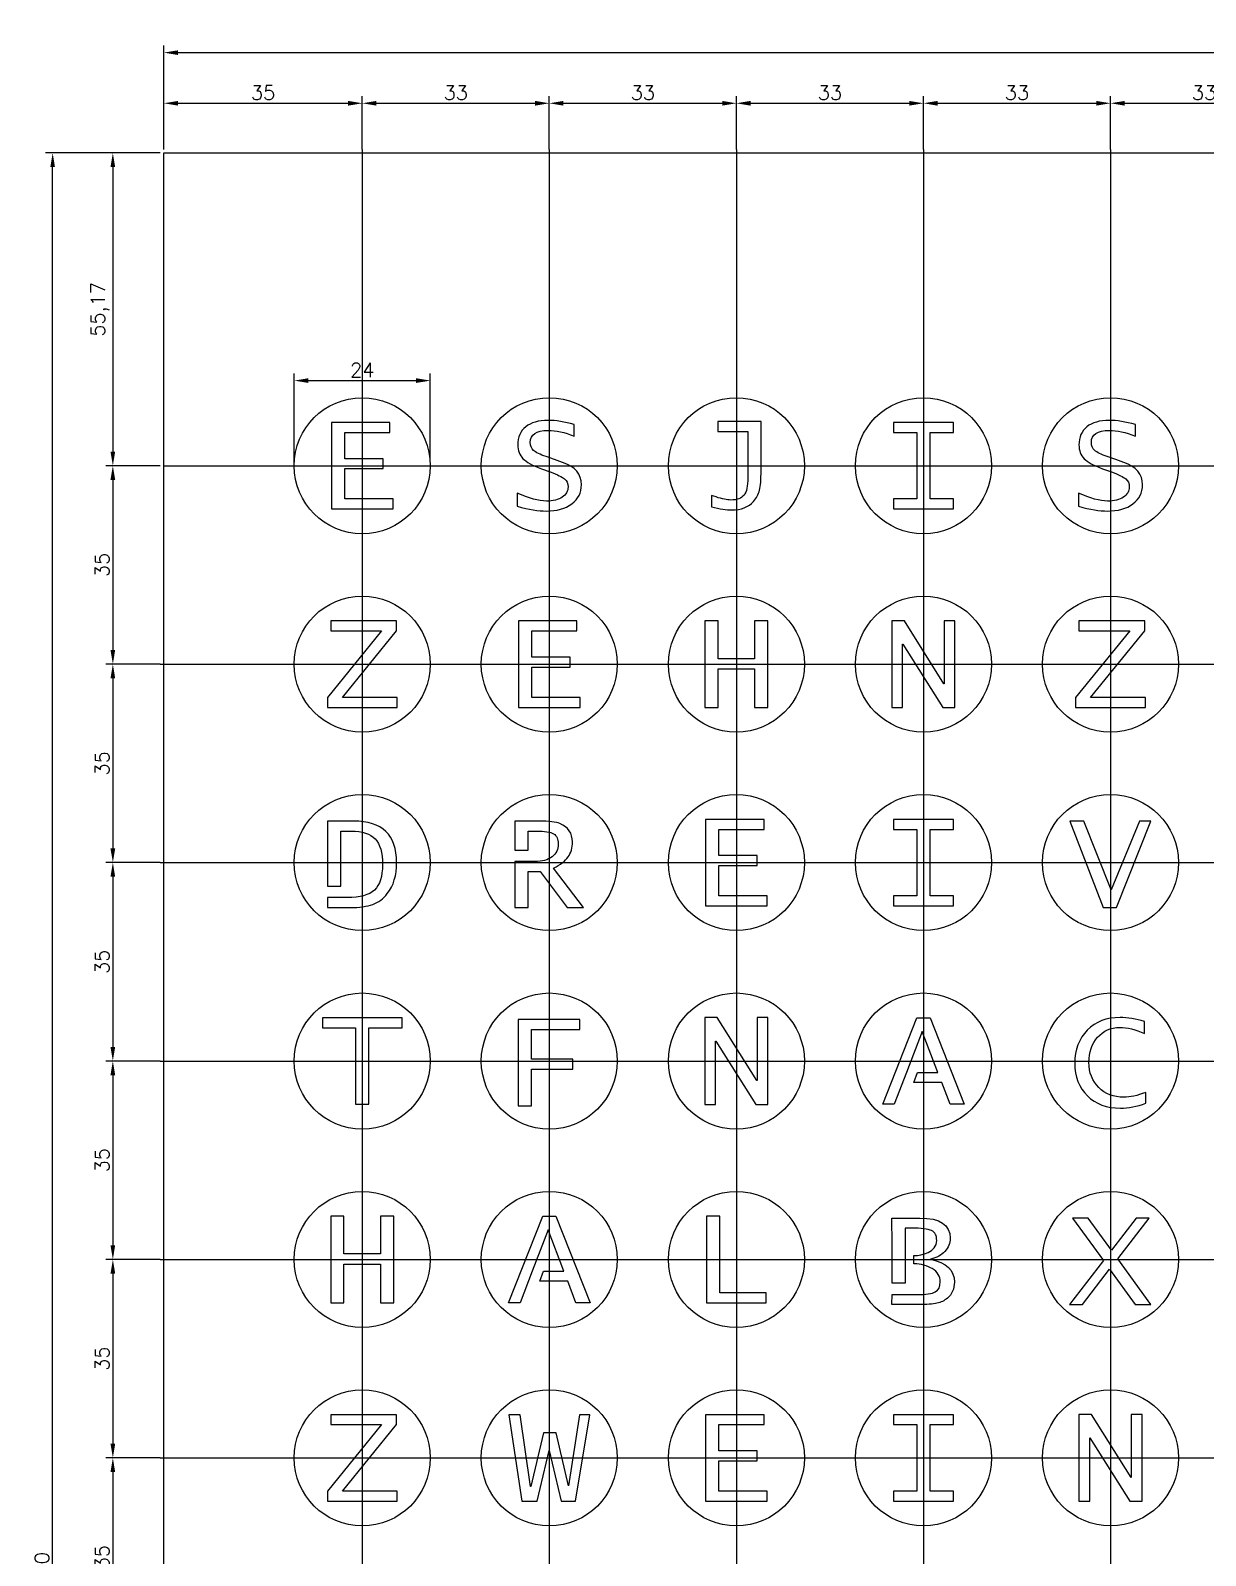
# Model space of a CAD drawing. Header units: millimetres. Extents: x 34 to 4705, y 266 to 817.
# Drawn here: x 706.8 to 914.1, y 518.7 to 787.7 of the extents above; entities that cross this region are included whole.
import ezdxf

# ---------------------------------------------------------------- set-up
doc = ezdxf.new("R2010")
doc.units = ezdxf.units.MM
doc.layers.get('0').update_dxf_attribs({"lineweight": 25, "true_color": 0xffffff})
doc.layers.get('Defpoints').update_dxf_attribs({"true_color": 0xffffff})
doc.layers.add('Ebene 1', color=7, linetype='Continuous', true_color=0xffffff)
doc.styles.get("Standard").update_dxf_attribs({"font": 'txt_____.ttf'})
doc.dimstyles.get("Standard").update_dxf_attribs({"dimtxt": 2.5, "dimasz": 2.5, "dimexe": 1.25, "dimexo": 0.625, "dimtad": 1, "dimtxsty": 'Standard', "dimcen": 2.5, "dimadec": 0, "dimazin": 0, "dimtfac": 1, "dimtmove": 0, "dimatfit": 3, "dimfxl": 1, "dimarcsym": 0})

# ---------------------------------------------------------------- blocks, each defined once
blk = doc.blocks.new('E')
at = {"layer": 'Ebene 1'}
blk.add_open_spline([(-5.47, -7.91), (-5.47, -7.91), (-5.47, 7.34), (-5.47, 7.34), (-5.47, 7.34), (-5.47, 7.34), (4.84, 7.34), (4.84, 7.34), (4.84, 7.34), (4.84, 7.34), (4.84, 5.58), (4.84, 5.58), (4.84, 5.58), (4.84, 5.58), (-3.13, 5.58), (-3.13, 5.58), (-3.13, 5.58), (-3.13, 5.58), (-3.13, 0.96), (-3.13, 0.96), (-3.13, 0.96), (-3.13, 0.96), (3.63, 0.96), (3.63, 0.96), (3.63, 0.96), (3.63, 0.96), (3.63, -0.8), (3.63, -0.8), (3.63, -0.8), (3.63, -0.8), (-3.13, -0.8), (-3.13, -0.8), (-3.13, -0.8), (-3.13, -0.8), (-3.13, -6.15), (-3.13, -6.15), (-3.13, -6.15), (-3.13, -6.15), (5.39, -6.15), (5.39, -6.15), (5.39, -6.15), (5.39, -6.15), (5.39, -7.91), (5.39, -7.91), (5.39, -7.91), (5.39, -7.91), (-5.47, -7.91), (-5.47, -7.91)], degree=3, knots=[0, 0, 0, 0, 0.083333, 0.083333, 0.083333, 0.083333, 0.166667, 0.166667, 0.166667, 0.166667, 0.25, 0.25, 0.25, 0.25, 0.333333, 0.333333, 0.333333, 0.333333, 0.416667, 0.416667, 0.416667, 0.416667, 0.5, 0.5, 0.5, 0.5, 0.583333, 0.583333, 0.583333, 0.583333, 0.666667, 0.666667, 0.666667, 0.666667, 0.75, 0.75, 0.75, 0.75, 0.833333, 0.833333, 0.833333, 0.833333, 0.916667, 0.916667, 0.916667, 0.916667, 1, 1, 1, 1], dxfattribs=at)
blk = doc.blocks.new('I')
at = {"layer": 'Ebene 1'}
blk.add_open_spline([(-5.32, -7.91), (-5.32, -7.91), (-5.32, -6.15), (-5.32, -6.15), (-5.32, -6.15), (-5.32, -6.15), (-1.22, -6.15), (-1.22, -6.15), (-1.22, -6.15), (-1.22, -6.15), (-1.22, 5.58), (-1.22, 5.58), (-1.22, 5.58), (-1.22, 5.58), (-5.32, 5.58), (-5.32, 5.58), (-5.32, 5.58), (-5.32, 5.58), (-5.32, 7.34), (-5.32, 7.34), (-5.32, 7.34), (-5.32, 7.34), (5.24, 7.34), (5.24, 7.34), (5.24, 7.34), (5.24, 7.34), (5.24, 5.58), (5.24, 5.58), (5.24, 5.58), (5.24, 5.58), (1.14, 5.58), (1.14, 5.58), (1.14, 5.58), (1.14, 5.58), (1.14, -6.15), (1.14, -6.15), (1.14, -6.15), (1.14, -6.15), (5.24, -6.15), (5.24, -6.15), (5.24, -6.15), (5.24, -6.15), (5.24, -7.91), (5.24, -7.91), (5.24, -7.91), (5.24, -7.91), (-5.32, -7.91), (-5.32, -7.91)], degree=3, knots=[0, 0, 0, 0, 0.083333, 0.083333, 0.083333, 0.083333, 0.166667, 0.166667, 0.166667, 0.166667, 0.25, 0.25, 0.25, 0.25, 0.333333, 0.333333, 0.333333, 0.333333, 0.416667, 0.416667, 0.416667, 0.416667, 0.5, 0.5, 0.5, 0.5, 0.583333, 0.583333, 0.583333, 0.583333, 0.666667, 0.666667, 0.666667, 0.666667, 0.75, 0.75, 0.75, 0.75, 0.833333, 0.833333, 0.833333, 0.833333, 0.916667, 0.916667, 0.916667, 0.916667, 1, 1, 1, 1], dxfattribs=at)
blk = doc.blocks.new('S')
at = {"layer": 'Ebene 1'}
blk.add_open_spline([(4.35, 6.98), (4.35, 6.98), (4.35, 4.95), (4.35, 4.95), (4.35, 4.95), (2.63, 5.62), (1.1, 5.95), (-0.24, 5.95), (-0.24, 5.95), (-2.35, 5.95), (-3.41, 5.24), (-3.41, 3.81), (-3.41, 3.81), (-3.41, 3.23), (-3.21, 2.77), (-2.82, 2.42), (-2.82, 2.42), (-2.42, 2.06), (-1.69, 1.7), (-0.62, 1.33), (-0.62, 1.33), (-0.62, 1.33), (0.88, 0.81), (0.88, 0.81), (0.88, 0.81), (0.88, 0.81), (2.3, 0.31), (2.3, 0.31), (2.3, 0.31), (4.52, -0.46), (5.62, -1.77), (5.62, -3.63), (5.62, -3.63), (5.62, -5.04), (5.06, -6.17), (3.93, -7.01), (3.93, -7.01), (2.8, -7.86), (1.29, -8.28), (-0.6, -8.28), (-0.6, -8.28), (-1.92, -8.28), (-3.62, -8), (-5.7, -7.43), (-5.7, -7.43), (-5.7, -7.43), (-5.7, -5.11), (-5.7, -5.11), (-5.7, -5.11), (-3.63, -6.05), (-1.9, -6.52), (-0.54, -6.52), (-0.54, -6.52), (0.62, -6.52), (1.55, -6.29), (2.24, -5.84), (2.24, -5.84), (2.93, -5.38), (3.27, -4.77), (3.27, -4), (3.27, -4), (3.27, -3.41), (3.07, -2.95), (2.66, -2.61), (2.66, -2.61), (2.25, -2.27), (1.41, -1.86), (0.13, -1.39), (0.13, -1.39), (0.13, -1.39), (-1.44, -0.83), (-1.44, -0.83), (-1.44, -0.83), (-3, -0.25), (-4.08, 0.35), (-4.69, 0.96), (-4.69, 0.96), (-5.29, 1.57), (-5.6, 2.38), (-5.6, 3.39), (-5.6, 3.39), (-5.6, 4.77), (-5.13, 5.83), (-4.2, 6.58), (-4.2, 6.58), (-3.27, 7.33), (-1.96, 7.71), (-0.27, 7.71), (-0.27, 7.71), (1.1, 7.71), (2.64, 7.47), (4.35, 6.98)], degree=3, knots=[0, 0, 0, 0, 0.043478, 0.043478, 0.043478, 0.043478, 0.086957, 0.086957, 0.086957, 0.086957, 0.130435, 0.130435, 0.130435, 0.130435, 0.173913, 0.173913, 0.173913, 0.173913, 0.217391, 0.217391, 0.217391, 0.217391, 0.26087, 0.26087, 0.26087, 0.26087, 0.304348, 0.304348, 0.304348, 0.304348, 0.347826, 0.347826, 0.347826, 0.347826, 0.391304, 0.391304, 0.391304, 0.391304, 0.434783, 0.434783, 0.434783, 0.434783, 0.478261, 0.478261, 0.478261, 0.478261, 0.521739, 0.521739, 0.521739, 0.521739, 0.565217, 0.565217, 0.565217, 0.565217, 0.608696, 0.608696, 0.608696, 0.608696, 0.652174, 0.652174, 0.652174, 0.652174, 0.695652, 0.695652, 0.695652, 0.695652, 0.73913, 0.73913, 0.73913, 0.73913, 0.782609, 0.782609, 0.782609, 0.782609, 0.826087, 0.826087, 0.826087, 0.826087, 0.869565, 0.869565, 0.869565, 0.869565, 0.913043, 0.913043, 0.913043, 0.913043, 0.956522, 0.956522, 0.956522, 0.956522, 1, 1, 1, 1], dxfattribs=at)
blk = doc.blocks.new('H')
at = {"layer": 'Ebene 1'}
blk.add_open_spline([(-5.61, -7.92), (-5.61, -7.92), (-5.61, 7.33), (-5.61, 7.33), (-5.61, 7.33), (-5.61, 7.33), (-3.27, 7.33), (-3.27, 7.33), (-3.27, 7.33), (-3.27, 7.33), (-3.27, 0.67), (-3.27, 0.67), (-3.27, 0.67), (-3.27, 0.67), (3.18, 0.67), (3.18, 0.67), (3.18, 0.67), (3.18, 0.67), (3.18, 7.33), (3.18, 7.33), (3.18, 7.33), (3.18, 7.33), (5.53, 7.33), (5.53, 7.33), (5.53, 7.33), (5.53, 7.33), (5.53, -7.92), (5.53, -7.92), (5.53, -7.92), (5.53, -7.92), (3.18, -7.92), (3.18, -7.92), (3.18, -7.92), (3.18, -7.92), (3.18, -1.1), (3.18, -1.1), (3.18, -1.1), (3.18, -1.1), (-3.27, -1.1), (-3.27, -1.1), (-3.27, -1.1), (-3.27, -1.1), (-3.27, -7.92), (-3.27, -7.92), (-3.27, -7.92), (-3.27, -7.92), (-5.61, -7.92), (-5.61, -7.92)], degree=3, knots=[0, 0, 0, 0, 0.083333, 0.083333, 0.083333, 0.083333, 0.166667, 0.166667, 0.166667, 0.166667, 0.25, 0.25, 0.25, 0.25, 0.333333, 0.333333, 0.333333, 0.333333, 0.416667, 0.416667, 0.416667, 0.416667, 0.5, 0.5, 0.5, 0.5, 0.583333, 0.583333, 0.583333, 0.583333, 0.666667, 0.666667, 0.666667, 0.666667, 0.75, 0.75, 0.75, 0.75, 0.833333, 0.833333, 0.833333, 0.833333, 0.916667, 0.916667, 0.916667, 0.916667, 1, 1, 1, 1], dxfattribs=at)
blk = doc.blocks.new('Z')
at = {"layer": 'Ebene 1'}
blk.add_open_spline([(-6.2, -7.92), (-6.2, -7.92), (-6.2, -6.16), (-6.2, -6.16), (-6.2, -6.16), (-6.2, -6.16), (3.37, 5.57), (3.37, 5.57), (3.37, 5.57), (3.37, 5.57), (-5.61, 5.57), (-5.61, 5.57), (-5.61, 5.57), (-5.61, 5.57), (-5.61, 7.33), (-5.61, 7.33), (-5.61, 7.33), (-5.61, 7.33), (6.02, 7.33), (6.02, 7.33), (6.02, 7.33), (6.02, 7.33), (6.02, 5.57), (6.02, 5.57), (6.02, 5.57), (6.02, 5.57), (-3.54, -6.16), (-3.54, -6.16), (-3.54, -6.16), (-3.54, -6.16), (6.12, -6.16), (6.12, -6.16), (6.12, -6.16), (6.12, -6.16), (6.12, -7.92), (6.12, -7.92), (6.12, -7.92), (6.12, -7.92), (-6.2, -7.92), (-6.2, -7.92)], degree=3, knots=[0, 0, 0, 0, 0.1, 0.1, 0.1, 0.1, 0.2, 0.2, 0.2, 0.2, 0.3, 0.3, 0.3, 0.3, 0.4, 0.4, 0.4, 0.4, 0.5, 0.5, 0.5, 0.5, 0.6, 0.6, 0.6, 0.6, 0.7, 0.7, 0.7, 0.7, 0.8, 0.8, 0.8, 0.8, 0.9, 0.9, 0.9, 0.9, 1, 1, 1, 1], dxfattribs=at)
blk = doc.blocks.new('R')
at = {"layer": 'Ebene 1'}
blk.add_open_spline([(-3.75, 5.56), (-3.75, 5.56), (-3.75, 2.21), (-3.75, 2.21), (-3.75, 2.21), (-3.75, 2.21), (-6.09, 2.21), (-6.09, 2.21), (-6.09, 2.21), (-6.09, 2.21), (-6.1, 7.32), (-6.1, 7.32), (-6.1, 7.32), (-6.1, 7.32), (-1.83, 7.32), (-1.83, 7.32), (-1.83, 7.32), (-0.05, 7.32), (1.18, 7.18), (1.87, 6.88), (1.87, 6.88), (3.34, 6.27), (4.08, 5.19), (4.08, 3.65), (4.08, 3.65), (4.08, 2.59), (3.82, 1.7), (3.31, 0.99), (3.31, 0.99), (2.8, 0.28), (1.95, -0.38), (0.75, -0.99), (0.75, -0.99), (0.75, -0.99), (6.01, -7.93), (6.01, -7.93), (6.01, -7.93), (6.01, -7.93), (3.17, -7.93), (3.17, -7.93), (3.17, -7.93), (3.17, -7.93), (-1.64, -1.58), (-1.64, -1.58), (-1.64, -1.58), (-1.64, -1.58), (-3.75, -1.58), (-3.75, -1.58), (-3.75, -1.58), (-3.75, -1.58), (-3.75, -7.93), (-3.75, -7.93), (-3.75, -7.93), (-3.75, -7.93), (-6.1, -7.93), (-6.1, -7.93), (-6.1, -7.93), (-6.1, -7.93), (-6.1, 0.21), (-6.1, 0.21), (-6.1, 0.21), (-6.1, 0.21), (-2.52, 0.19), (-2.52, 0.19), (-2.52, 0.19), (-1.26, 0.18), (-0.26, 0.47), (0.48, 1.02), (0.48, 1.02), (1.21, 1.58), (1.58, 2.32), (1.58, 3.27), (1.58, 3.27), (1.58, 4.14), (1.31, 4.75), (0.75, 5.07), (0.75, 5.07), (0.2, 5.4), (-0.83, 5.56), (-2.31, 5.56), (-2.31, 5.56), (-2.31, 5.56), (-3.75, 5.56), (-3.75, 5.56)], degree=3, knots=[0, 0, 0, 0, 0.047619, 0.047619, 0.047619, 0.047619, 0.095238, 0.095238, 0.095238, 0.095238, 0.142857, 0.142857, 0.142857, 0.142857, 0.190476, 0.190476, 0.190476, 0.190476, 0.238095, 0.238095, 0.238095, 0.238095, 0.285714, 0.285714, 0.285714, 0.285714, 0.333333, 0.333333, 0.333333, 0.333333, 0.380952, 0.380952, 0.380952, 0.380952, 0.428571, 0.428571, 0.428571, 0.428571, 0.47619, 0.47619, 0.47619, 0.47619, 0.52381, 0.52381, 0.52381, 0.52381, 0.571429, 0.571429, 0.571429, 0.571429, 0.619048, 0.619048, 0.619048, 0.619048, 0.666667, 0.666667, 0.666667, 0.666667, 0.714286, 0.714286, 0.714286, 0.714286, 0.761905, 0.761905, 0.761905, 0.761905, 0.809524, 0.809524, 0.809524, 0.809524, 0.857143, 0.857143, 0.857143, 0.857143, 0.904762, 0.904762, 0.904762, 0.904762, 0.952381, 0.952381, 0.952381, 0.952381, 1, 1, 1, 1], dxfattribs=at)
blk = doc.blocks.new('D')
at = {"layer": 'Ebene 1'}
blk.add_open_spline([(-3.8, -4.17), (-3.8, -4.17), (-6.15, -4.17), (-6.15, -4.17), (-6.15, -4.17), (-6.15, -4.17), (-6.14, 7.32), (-6.14, 7.32), (-6.14, 7.32), (-6.14, 7.32), (-1.54, 7.32), (-1.54, 7.32), (-1.54, 7.32), (3.53, 7.32), (6.07, 4.88), (6.07, 0), (6.07, 0), (6.07, -2.26), (5.52, -4.09), (4.42, -5.48), (4.42, -5.48), (3.73, -6.36), (2.87, -6.99), (1.86, -7.37), (1.86, -7.37), (0.85, -7.74), (-0.49, -7.93), (-2.17, -7.93), (-2.17, -7.93), (-2.17, -7.93), (-6.14, -7.93), (-6.14, -7.93), (-6.14, -7.93), (-6.14, -7.93), (-6.14, -6.17), (-6.14, -6.17), (-6.14, -6.17), (-6.14, -6.17), (-2.62, -6.17), (-2.62, -6.17), (-2.62, -6.17), (-0.39, -6.17), (1.2, -5.73), (2.15, -4.84), (2.15, -4.84), (3.1, -3.95), (3.57, -2.46), (3.57, -0.37), (3.57, -0.37), (3.57, 1.75), (3.14, 3.27), (2.29, 4.19), (2.29, 4.19), (1.43, 5.1), (0.01, 5.56), (-1.99, 5.56), (-1.99, 5.56), (-1.99, 5.56), (-3.8, 5.56), (-3.8, 5.56), (-3.8, 5.56), (-3.8, 5.56), (-3.8, -4.17), (-3.8, -4.17)], degree=3, knots=[0, 0, 0, 0, 0.0625, 0.0625, 0.0625, 0.0625, 0.125, 0.125, 0.125, 0.125, 0.1875, 0.1875, 0.1875, 0.1875, 0.25, 0.25, 0.25, 0.25, 0.3125, 0.3125, 0.3125, 0.3125, 0.375, 0.375, 0.375, 0.375, 0.4375, 0.4375, 0.4375, 0.4375, 0.5, 0.5, 0.5, 0.5, 0.5625, 0.5625, 0.5625, 0.5625, 0.625, 0.625, 0.625, 0.625, 0.6875, 0.6875, 0.6875, 0.6875, 0.75, 0.75, 0.75, 0.75, 0.8125, 0.8125, 0.8125, 0.8125, 0.875, 0.875, 0.875, 0.875, 0.9375, 0.9375, 0.9375, 0.9375, 1, 1, 1, 1], dxfattribs=at)
blk = doc.blocks.new('N')
at = {"layer": 'Ebene 1'}
blk.add_open_spline([(-5.61, -7.93), (-5.61, -7.93), (-5.61, 7.37), (-5.61, 7.37), (-5.61, 7.37), (-5.61, 7.37), (-3.4, 7.37), (-3.4, 7.37), (-3.4, 7.37), (-3.4, 7.37), (3.59, -3.73), (3.59, -3.73), (3.59, -3.73), (3.59, -3.73), (3.62, -3.73), (3.62, -3.73), (3.62, -3.73), (3.62, -3.73), (3.62, 7.37), (3.62, 7.37), (3.62, 7.37), (3.62, 7.37), (5.53, 7.37), (5.53, 7.37), (5.53, 7.37), (5.53, 7.37), (5.53, -7.93), (5.53, -7.93), (5.53, -7.93), (5.53, -7.93), (3.37, -7.93), (3.37, -7.93), (3.37, -7.93), (3.37, -7.93), (-3.68, 3.24), (-3.68, 3.24), (-3.68, 3.24), (-3.68, 3.24), (-3.71, 3.24), (-3.71, 3.24), (-3.71, 3.24), (-3.71, 3.24), (-3.71, -7.93), (-3.71, -7.93), (-3.71, -7.93), (-3.71, -7.93), (-5.61, -7.93), (-5.61, -7.93)], degree=3, knots=[0, 0, 0, 0, 0.083333, 0.083333, 0.083333, 0.083333, 0.166667, 0.166667, 0.166667, 0.166667, 0.25, 0.25, 0.25, 0.25, 0.333333, 0.333333, 0.333333, 0.333333, 0.416667, 0.416667, 0.416667, 0.416667, 0.5, 0.5, 0.5, 0.5, 0.583333, 0.583333, 0.583333, 0.583333, 0.666667, 0.666667, 0.666667, 0.666667, 0.75, 0.75, 0.75, 0.75, 0.833333, 0.833333, 0.833333, 0.833333, 0.916667, 0.916667, 0.916667, 0.916667, 1, 1, 1, 1], dxfattribs=at)
blk = doc.blocks.new('A')
at = {"layer": 'Ebene 1'}
blk.add_open_spline([(-1.07, -2.34), (-1.07, -2.34), (-1.74, -4.11), (-1.74, -4.11), (-1.74, -4.11), (-1.74, -4.11), (0.4, -4.11), (0.4, -4.11), (0.4, -4.11), (0.4, -4.11), (3.22, -4.11), (3.22, -4.11), (3.22, -4.11), (3.22, -4.11), (4.66, -7.92), (4.66, -7.92), (4.66, -7.92), (4.66, -7.92), (7.14, -7.92), (7.14, -7.92), (7.14, -7.92), (7.14, -7.92), (1.13, 7.33), (1.13, 7.33), (1.13, 7.33), (1.13, 7.33), (-1.21, 7.33), (-1.21, 7.33), (-1.21, 7.33), (-1.21, 7.33), (-7.23, -7.92), (-7.23, -7.92), (-7.23, -7.92), (-7.23, -7.92), (-5.2, -7.92), (-5.2, -7.92), (-5.2, -7.92), (-5.2, -7.92), (-3.04, -2.34), (-3.04, -2.34), (-3.04, -2.34), (-3.04, -2.34), (-0.27, 4.94), (-0.27, 4.94), (-0.27, 4.94), (-0.27, 4.94), (2.52, -2.34), (2.52, -2.34), (2.52, -2.34), (2.52, -2.34), (0.39, -2.34), (0.39, -2.34), (0.39, -2.34), (0.39, -2.34), (-1.07, -2.34), (-1.07, -2.34)], degree=3, knots=[0, 0, 0, 0, 0.071429, 0.071429, 0.071429, 0.071429, 0.142857, 0.142857, 0.142857, 0.142857, 0.214286, 0.214286, 0.214286, 0.214286, 0.285714, 0.285714, 0.285714, 0.285714, 0.357143, 0.357143, 0.357143, 0.357143, 0.428571, 0.428571, 0.428571, 0.428571, 0.5, 0.5, 0.5, 0.5, 0.571429, 0.571429, 0.571429, 0.571429, 0.642857, 0.642857, 0.642857, 0.642857, 0.714286, 0.714286, 0.714286, 0.714286, 0.785714, 0.785714, 0.785714, 0.785714, 0.857143, 0.857143, 0.857143, 0.857143, 0.928571, 0.928571, 0.928571, 0.928571, 1, 1, 1, 1], dxfattribs=at)
blk = doc.blocks.new('T')
at = {"layer": 'Ebene 1'}
blk.add_open_spline([(-1.22, -7.91), (-1.22, -7.91), (-1.22, 5.58), (-1.22, 5.58), (-1.22, 5.58), (-1.22, 5.58), (-7.07, 5.58), (-7.07, 5.58), (-7.07, 5.58), (-7.07, 5.58), (-7.07, 7.34), (-7.07, 7.34), (-7.07, 7.34), (-7.07, 7.34), (7, 7.34), (7, 7.34), (7, 7.34), (7, 7.34), (7, 5.58), (7, 5.58), (7, 5.58), (7, 5.58), (1.14, 5.58), (1.14, 5.58), (1.14, 5.58), (1.14, 5.58), (1.14, -7.91), (1.14, -7.91), (1.14, -7.91), (1.14, -7.91), (-1.22, -7.91), (-1.22, -7.91)], degree=3, knots=[0, 0, 0, 0, 0.125, 0.125, 0.125, 0.125, 0.25, 0.25, 0.25, 0.25, 0.375, 0.375, 0.375, 0.375, 0.5, 0.5, 0.5, 0.5, 0.625, 0.625, 0.625, 0.625, 0.75, 0.75, 0.75, 0.75, 0.875, 0.875, 0.875, 0.875, 1, 1, 1, 1], dxfattribs=at)
blk = doc.blocks.new('F')
at = {"layer": 'Ebene 1'}
blk.add_open_spline([(-5.47, -7.91), (-5.47, -7.91), (-5.47, 7.34), (-5.47, 7.34), (-5.47, 7.34), (-5.47, 7.34), (5.39, 7.34), (5.39, 7.34), (5.39, 7.34), (5.39, 7.34), (5.39, 5.58), (5.39, 5.58), (5.39, 5.58), (5.39, 5.58), (-3.13, 5.58), (-3.13, 5.58), (-3.13, 5.58), (-3.13, 5.58), (-3.13, 0.33), (-3.13, 0.33), (-3.13, 0.33), (-3.13, 0.33), (4.14, 0.33), (4.14, 0.33), (4.14, 0.33), (4.14, 0.33), (4.14, -1.43), (4.14, -1.43), (4.14, -1.43), (4.14, -1.43), (-3.13, -1.43), (-3.13, -1.43), (-3.13, -1.43), (-3.13, -1.43), (-3.13, -7.91), (-3.13, -7.91), (-3.13, -7.91), (-3.13, -7.91), (-5.47, -7.91), (-5.47, -7.91)], degree=3, knots=[0, 0, 0, 0, 0.1, 0.1, 0.1, 0.1, 0.2, 0.2, 0.2, 0.2, 0.3, 0.3, 0.3, 0.3, 0.4, 0.4, 0.4, 0.4, 0.5, 0.5, 0.5, 0.5, 0.6, 0.6, 0.6, 0.6, 0.7, 0.7, 0.7, 0.7, 0.8, 0.8, 0.8, 0.8, 0.9, 0.9, 0.9, 0.9, 1, 1, 1, 1], dxfattribs=at)
blk = doc.blocks.new('*D58')
at = {"color": 0, "lineweight": -2, "transparency": 16777216}
for p, q in [((729.7, 766.08), (709.46, 766.08)), ((710.71, 268.58), (710.71, 763.58)), ((729.7, 266.08), (709.46, 266.08))]:
    blk.add_line(p, q, dxfattribs=at)
at = {"color": 0, "transparency": 16777216}
for points in [[(710.29, 763.58), (711.12, 763.58), (710.71, 766.08)], [(710.29, 268.58), (711.12, 268.58), (710.71, 266.08)]]:
    blk.add_solid(points, dxfattribs=at)
at = {"layer": 'Defpoints', "color": 0, "transparency": 16777216}
for p in [(710.71, 766.08), (730.33, 766.08), (730.33, 266.08)]:
    blk.add_point(p, dxfattribs=at)
at = {"color": 0, "transparency": 16777216, "insert": (710.08, 516.08), "char_height": 2.5, "attachment_point": 8, "rotation": 90}
blk.add_mtext('500', dxfattribs=at)
blk = doc.blocks.new('*D59')
at = {"color": 0, "lineweight": -2, "transparency": 16777216}
for p, q in [((765.33, 766.71), (765.33, 776.1)), ((767.83, 774.85), (795.83, 774.85)), ((798.33, 766.71), (798.33, 776.1))]:
    blk.add_line(p, q, dxfattribs=at)
at = {"color": 0, "transparency": 16777216}
for points in [[(767.83, 775.26), (767.83, 774.43), (765.33, 774.85)], [(795.83, 775.26), (795.83, 774.43), (798.33, 774.85)]]:
    blk.add_solid(points, dxfattribs=at)
at = {"layer": 'Defpoints', "color": 0, "transparency": 16777216}
for p in [(798.33, 774.85), (765.33, 766.08), (798.33, 766.08)]:
    blk.add_point(p, dxfattribs=at)
at = {"color": 0, "transparency": 16777216, "insert": (781.83, 775.47), "char_height": 2.5, "attachment_point": 8}
blk.add_mtext('33', dxfattribs=at)
blk = doc.blocks.new('*D60')
at = {"color": 0, "lineweight": -2, "transparency": 16777216}
for p, q in [((798.33, 766.71), (798.33, 776.1)), ((800.83, 774.85), (828.83, 774.85)), ((831.33, 766.71), (831.33, 776.1))]:
    blk.add_line(p, q, dxfattribs=at)
at = {"color": 0, "transparency": 16777216}
for points in [[(800.83, 775.26), (800.83, 774.43), (798.33, 774.85)], [(828.83, 775.26), (828.83, 774.43), (831.33, 774.85)]]:
    blk.add_solid(points, dxfattribs=at)
at = {"layer": 'Defpoints', "color": 0, "transparency": 16777216}
for p in [(831.33, 774.85), (798.33, 766.08), (831.33, 766.08)]:
    blk.add_point(p, dxfattribs=at)
at = {"color": 0, "transparency": 16777216, "insert": (814.83, 775.47), "char_height": 2.5, "attachment_point": 8}
blk.add_mtext('33', dxfattribs=at)
blk = doc.blocks.new('*D61')
at = {"color": 0, "lineweight": -2, "transparency": 16777216}
for p, q in [((831.33, 766.71), (831.33, 776.1)), ((833.83, 774.85), (861.83, 774.85)), ((864.33, 766.71), (864.33, 776.1))]:
    blk.add_line(p, q, dxfattribs=at)
at = {"color": 0, "transparency": 16777216}
for points in [[(833.83, 775.26), (833.83, 774.43), (831.33, 774.85)], [(861.83, 775.26), (861.83, 774.43), (864.33, 774.85)]]:
    blk.add_solid(points, dxfattribs=at)
at = {"layer": 'Defpoints', "color": 0, "transparency": 16777216}
for p in [(864.33, 774.85), (831.33, 766.08), (864.33, 766.08)]:
    blk.add_point(p, dxfattribs=at)
at = {"color": 0, "transparency": 16777216, "insert": (847.83, 775.47), "char_height": 2.5, "attachment_point": 8}
blk.add_mtext('33', dxfattribs=at)
blk = doc.blocks.new('*D62')
at = {"color": 0, "lineweight": -2, "transparency": 16777216}
for p, q in [((864.33, 766.71), (864.33, 776.1)), ((866.83, 774.85), (894.83, 774.85)), ((897.33, 766.71), (897.33, 776.1))]:
    blk.add_line(p, q, dxfattribs=at)
at = {"color": 0, "transparency": 16777216}
for points in [[(866.83, 775.26), (866.83, 774.43), (864.33, 774.85)], [(894.83, 775.26), (894.83, 774.43), (897.33, 774.85)]]:
    blk.add_solid(points, dxfattribs=at)
at = {"layer": 'Defpoints', "color": 0, "transparency": 16777216}
for p in [(897.33, 774.85), (864.33, 766.08), (897.33, 766.08)]:
    blk.add_point(p, dxfattribs=at)
at = {"color": 0, "transparency": 16777216, "insert": (880.83, 775.47), "char_height": 2.5, "attachment_point": 8}
blk.add_mtext('33', dxfattribs=at)
blk = doc.blocks.new('*D63')
at = {"color": 0, "lineweight": -2, "transparency": 16777216}
for p, q in [((897.33, 766.71), (897.33, 776.1)), ((899.83, 774.85), (927.83, 774.85)), ((930.33, 766.71), (930.33, 776.1))]:
    blk.add_line(p, q, dxfattribs=at)
at = {"color": 0, "transparency": 16777216}
for points in [[(899.83, 775.26), (899.83, 774.43), (897.33, 774.85)], [(927.83, 775.26), (927.83, 774.43), (930.33, 774.85)]]:
    blk.add_solid(points, dxfattribs=at)
at = {"layer": 'Defpoints', "color": 0, "transparency": 16777216}
for p in [(930.33, 774.85), (897.33, 766.08), (930.33, 766.08)]:
    blk.add_point(p, dxfattribs=at)
at = {"color": 0, "transparency": 16777216, "insert": (913.83, 775.47), "char_height": 2.5, "attachment_point": 8}
blk.add_mtext('33', dxfattribs=at)
blk = doc.blocks.new('*D69')
at = {"color": 0, "lineweight": -2, "transparency": 16777216}
for p, q in [((729.7, 710.92), (720.08, 710.92)), ((721.33, 708.42), (721.33, 678.42)), ((729.7, 675.92), (720.08, 675.92))]:
    blk.add_line(p, q, dxfattribs=at)
at = {"color": 0, "transparency": 16777216}
for points in [[(720.91, 708.42), (721.74, 708.42), (721.33, 710.92)], [(720.91, 678.42), (721.74, 678.42), (721.33, 675.92)]]:
    blk.add_solid(points, dxfattribs=at)
at = {"layer": 'Defpoints', "color": 0, "transparency": 16777216}
for p in [(730.33, 710.92), (721.33, 675.92), (730.33, 675.92)]:
    blk.add_point(p, dxfattribs=at)
at = {"color": 0, "transparency": 16777216, "insert": (720.7, 693.42), "char_height": 2.5, "attachment_point": 8, "rotation": 90}
blk.add_mtext('35', dxfattribs=at)
blk = doc.blocks.new('*D70')
at = {"color": 0, "lineweight": -2, "transparency": 16777216}
for p, q in [((729.7, 675.92), (720.08, 675.92)), ((721.33, 673.42), (721.33, 643.42)), ((729.7, 640.92), (720.08, 640.92))]:
    blk.add_line(p, q, dxfattribs=at)
at = {"color": 0, "transparency": 16777216}
for points in [[(720.91, 673.42), (721.74, 673.42), (721.33, 675.92)], [(720.91, 643.42), (721.74, 643.42), (721.33, 640.92)]]:
    blk.add_solid(points, dxfattribs=at)
at = {"layer": 'Defpoints', "color": 0, "transparency": 16777216}
for p in [(730.33, 675.92), (721.33, 640.92), (730.33, 640.92)]:
    blk.add_point(p, dxfattribs=at)
at = {"color": 0, "transparency": 16777216, "insert": (720.7, 658.42), "char_height": 2.5, "attachment_point": 8, "rotation": 90}
blk.add_mtext('35', dxfattribs=at)
blk = doc.blocks.new('*D71')
at = {"color": 0, "lineweight": -2, "transparency": 16777216}
for p, q in [((729.7, 640.92), (720.08, 640.92)), ((721.33, 638.42), (721.33, 608.42)), ((729.7, 605.92), (720.08, 605.92))]:
    blk.add_line(p, q, dxfattribs=at)
at = {"color": 0, "transparency": 16777216}
for points in [[(720.91, 638.42), (721.74, 638.42), (721.33, 640.92)], [(720.91, 608.42), (721.74, 608.42), (721.33, 605.92)]]:
    blk.add_solid(points, dxfattribs=at)
at = {"layer": 'Defpoints', "color": 0, "transparency": 16777216}
for p in [(730.33, 640.92), (721.33, 605.92), (730.33, 605.92)]:
    blk.add_point(p, dxfattribs=at)
at = {"color": 0, "transparency": 16777216, "insert": (720.7, 623.42), "char_height": 2.5, "attachment_point": 8, "rotation": 90}
blk.add_mtext('35', dxfattribs=at)
blk = doc.blocks.new('*D72')
at = {"color": 0, "lineweight": -2, "transparency": 16777216}
for p, q in [((729.7, 605.92), (720.08, 605.92)), ((721.33, 603.42), (721.33, 573.42)), ((729.7, 570.92), (720.08, 570.92))]:
    blk.add_line(p, q, dxfattribs=at)
at = {"color": 0, "transparency": 16777216}
for points in [[(720.91, 603.42), (721.74, 603.42), (721.33, 605.92)], [(720.91, 573.42), (721.74, 573.42), (721.33, 570.92)]]:
    blk.add_solid(points, dxfattribs=at)
at = {"layer": 'Defpoints', "color": 0, "transparency": 16777216}
for p in [(730.33, 605.92), (721.33, 570.92), (730.33, 570.92)]:
    blk.add_point(p, dxfattribs=at)
at = {"color": 0, "transparency": 16777216, "insert": (720.7, 588.42), "char_height": 2.5, "attachment_point": 8, "rotation": 90}
blk.add_mtext('35', dxfattribs=at)
blk = doc.blocks.new('*D73')
at = {"color": 0, "lineweight": -2, "transparency": 16777216}
for p, q in [((729.7, 570.92), (720.08, 570.92)), ((721.33, 568.42), (721.33, 538.42)), ((729.7, 535.92), (720.08, 535.92))]:
    blk.add_line(p, q, dxfattribs=at)
at = {"color": 0, "transparency": 16777216}
for points in [[(720.91, 568.42), (721.74, 568.42), (721.33, 570.92)], [(720.91, 538.42), (721.74, 538.42), (721.33, 535.92)]]:
    blk.add_solid(points, dxfattribs=at)
at = {"layer": 'Defpoints', "color": 0, "transparency": 16777216}
for p in [(730.33, 570.92), (721.33, 535.92), (730.33, 535.92)]:
    blk.add_point(p, dxfattribs=at)
at = {"color": 0, "transparency": 16777216, "insert": (720.7, 553.42), "char_height": 2.5, "attachment_point": 8, "rotation": 90}
blk.add_mtext('35', dxfattribs=at)
blk = doc.blocks.new('*D74')
at = {"color": 0, "lineweight": -2, "transparency": 16777216}
for p, q in [((729.7, 535.92), (720.08, 535.92)), ((721.33, 533.42), (721.33, 503.42)), ((729.7, 500.92), (720.08, 500.92))]:
    blk.add_line(p, q, dxfattribs=at)
at = {"color": 0, "transparency": 16777216}
for points in [[(720.91, 533.42), (721.74, 533.42), (721.33, 535.92)], [(720.91, 503.42), (721.74, 503.42), (721.33, 500.92)]]:
    blk.add_solid(points, dxfattribs=at)
at = {"layer": 'Defpoints', "color": 0, "transparency": 16777216}
for p in [(730.33, 535.92), (721.33, 500.92), (730.33, 500.92)]:
    blk.add_point(p, dxfattribs=at)
at = {"color": 0, "transparency": 16777216, "insert": (720.7, 518.42), "char_height": 2.5, "attachment_point": 8, "rotation": 90}
blk.add_mtext('35', dxfattribs=at)
blk = doc.blocks.new('*D52')
at = {"color": 0, "lineweight": -2, "transparency": 16777216}
for p, q in [((753.33, 711.54), (753.33, 727.18)), ((777.33, 711.54), (777.33, 727.18)), ((755.83, 725.93), (774.83, 725.93))]:
    blk.add_line(p, q, dxfattribs=at)
at = {"color": 0, "transparency": 16777216}
for points in [[(755.83, 726.35), (755.83, 725.52), (753.33, 725.93)], [(774.83, 726.35), (774.83, 725.52), (777.33, 725.93)]]:
    blk.add_solid(points, dxfattribs=at)
at = {"layer": 'Defpoints', "color": 0, "transparency": 16777216}
for p in [(777.33, 725.93), (753.33, 710.92), (777.33, 710.92)]:
    blk.add_point(p, dxfattribs=at)
at = {"color": 0, "transparency": 16777216, "insert": (765.33, 726.56), "char_height": 2.5, "attachment_point": 8}
blk.add_mtext('24', dxfattribs=at)
blk = doc.blocks.new('J')
at = {"layer": 'Ebene 1'}
blk.add_open_spline([(-4.4, -7.52), (-4.4, -7.52), (-4.4, -5.54), (-4.4, -5.54), (-4.4, -5.54), (-4.4, -5.54), (-3.62, -5.8), (-3.62, -5.8), (-3.62, -5.8), (-2.53, -6.15), (-1.67, -6.33), (-1.04, -6.33), (-1.04, -6.33), (0.08, -6.33), (0.86, -6.04), (1.31, -5.46), (1.31, -5.46), (1.76, -4.89), (1.98, -3.87), (1.98, -2.4), (1.98, -2.4), (1.98, -2.4), (1.98, 5.77), (1.98, 5.77), (1.98, 5.77), (1.98, 5.77), (-3.3, 5.77), (-3.3, 5.77), (-3.3, 5.77), (-3.3, 5.77), (-3.3, 7.53), (-3.3, 7.53), (-3.3, 7.53), (-3.3, 7.53), (4.32, 7.53), (4.32, 7.53), (4.32, 7.53), (4.32, 7.53), (4.32, -1.15), (4.32, -1.15), (4.32, -1.15), (4.32, -2.7), (4.23, -3.85), (4.05, -4.6), (4.05, -4.6), (3.87, -5.35), (3.52, -6.01), (3, -6.58), (3, -6.58), (2.1, -7.59), (0.81, -8.09), (-0.87, -8.09), (-0.87, -8.09), (-1.78, -8.09), (-2.96, -7.9), (-4.4, -7.52)], degree=3, knots=[0, 0, 0, 0, 0.071429, 0.071429, 0.071429, 0.071429, 0.142857, 0.142857, 0.142857, 0.142857, 0.214286, 0.214286, 0.214286, 0.214286, 0.285714, 0.285714, 0.285714, 0.285714, 0.357143, 0.357143, 0.357143, 0.357143, 0.428571, 0.428571, 0.428571, 0.428571, 0.5, 0.5, 0.5, 0.5, 0.571429, 0.571429, 0.571429, 0.571429, 0.642857, 0.642857, 0.642857, 0.642857, 0.714286, 0.714286, 0.714286, 0.714286, 0.785714, 0.785714, 0.785714, 0.785714, 0.857143, 0.857143, 0.857143, 0.857143, 0.928571, 0.928571, 0.928571, 0.928571, 1, 1, 1, 1], dxfattribs=at)
blk = doc.blocks.new('V')
at = {"layer": 'Ebene 1'}
blk.add_open_spline([(-1.28, -7.93), (-1.28, -7.93), (-7.2, 7.32), (-7.2, 7.32), (-7.2, 7.32), (-7.2, 7.32), (-4.73, 7.32), (-4.73, 7.32), (-4.73, 7.32), (-4.73, 7.32), (0.15, -4.8), (0.15, -4.8), (0.15, -4.8), (0.15, -4.8), (5.12, 7.32), (5.12, 7.32), (5.12, 7.32), (5.12, 7.32), (7.12, 7.32), (7.12, 7.32), (7.12, 7.32), (7.12, 7.32), (1.07, -7.93), (1.07, -7.93), (1.07, -7.93), (1.07, -7.93), (-1.28, -7.93), (-1.28, -7.93)], degree=3, knots=[0, 0, 0, 0, 0.142857, 0.142857, 0.142857, 0.142857, 0.285714, 0.285714, 0.285714, 0.285714, 0.428571, 0.428571, 0.428571, 0.428571, 0.571429, 0.571429, 0.571429, 0.571429, 0.714286, 0.714286, 0.714286, 0.714286, 0.857143, 0.857143, 0.857143, 0.857143, 1, 1, 1, 1], dxfattribs=at)
blk = doc.blocks.new('C')
at = {"layer": 'Ebene 1'}
blk.add_open_spline([(6.22, -7.46), (4.65, -8.03), (3.17, -8.31), (1.78, -8.31), (1.78, -8.31), (-0.64, -8.31), (-2.59, -7.58), (-4.08, -6.13), (-4.08, -6.13), (-5.56, -4.67), (-6.3, -2.76), (-6.3, -0.39), (-6.3, -0.39), (-6.3, 2.01), (-5.56, 3.96), (-4.09, 5.44), (-4.09, 5.44), (-2.61, 6.93), (-0.69, 7.68), (1.69, 7.68), (1.69, 7.68), (3.04, 7.68), (4.48, 7.45), (6.01, 6.99), (6.01, 6.99), (6.01, 6.99), (6.01, 4.84), (6.01, 4.84), (6.01, 4.84), (4.44, 5.56), (2.98, 5.92), (1.62, 5.92), (1.62, 5.92), (0.04, 5.92), (-1.26, 5.34), (-2.28, 4.18), (-2.28, 4.18), (-3.3, 3.03), (-3.8, 1.55), (-3.8, -0.23), (-3.8, -0.23), (-3.8, -2.04), (-3.23, -3.52), (-2.08, -4.67), (-2.08, -4.67), (-0.93, -5.82), (0.55, -6.39), (2.36, -6.39), (2.36, -6.39), (3.45, -6.39), (4.74, -6.11), (6.22, -5.54), (6.22, -5.54), (6.22, -5.54), (6.22, -7.46), (6.22, -7.46)], degree=3, knots=[0, 0, 0, 0, 0.071429, 0.071429, 0.071429, 0.071429, 0.142857, 0.142857, 0.142857, 0.142857, 0.214286, 0.214286, 0.214286, 0.214286, 0.285714, 0.285714, 0.285714, 0.285714, 0.357143, 0.357143, 0.357143, 0.357143, 0.428571, 0.428571, 0.428571, 0.428571, 0.5, 0.5, 0.5, 0.5, 0.571429, 0.571429, 0.571429, 0.571429, 0.642857, 0.642857, 0.642857, 0.642857, 0.714286, 0.714286, 0.714286, 0.714286, 0.785714, 0.785714, 0.785714, 0.785714, 0.857143, 0.857143, 0.857143, 0.857143, 0.928571, 0.928571, 0.928571, 0.928571, 1, 1, 1, 1], dxfattribs=at)
blk = doc.blocks.new('L')
at = {"layer": 'Ebene 1'}
blk.add_open_spline([(-5.32, -7.91), (-5.32, -7.91), (-5.32, 7.34), (-5.32, 7.34), (-5.32, 7.34), (-5.32, 7.34), (-2.98, 7.34), (-2.98, 7.34), (-2.98, 7.34), (-2.98, 7.34), (-2.98, -6.15), (-2.98, -6.15), (-2.98, -6.15), (-2.98, -6.15), (5.24, -6.15), (5.24, -6.15), (5.24, -6.15), (5.24, -6.15), (5.24, -7.91), (5.24, -7.91), (5.24, -7.91), (5.24, -7.91), (-5.32, -7.91), (-5.32, -7.91)], degree=3, knots=[0, 0, 0, 0, 0.166667, 0.166667, 0.166667, 0.166667, 0.333333, 0.333333, 0.333333, 0.333333, 0.5, 0.5, 0.5, 0.5, 0.666667, 0.666667, 0.666667, 0.666667, 0.833333, 0.833333, 0.833333, 0.833333, 1, 1, 1, 1], dxfattribs=at)
blk = doc.blocks.new('B')
at = {"layer": 'Ebene 1'}
blk.add_open_spline([(-5.54, -4.19), (-5.54, -4.19), (-3.2, -4.19), (-3.2, -4.19), (-3.2, -4.19), (-3.2, -4.19), (-3.2, 5.54), (-3.2, 5.54), (-3.2, 5.54), (-3.2, 5.54), (-2.11, 5.54), (-2.11, 5.54), (-2.11, 5.54), (-0.36, 5.54), (0.82, 5.39), (1.43, 5.09), (1.43, 5.09), (2.04, 4.79), (2.35, 4.21), (2.35, 3.34), (2.35, 3.34), (2.33, 1.23), (-0.32, 0.7), (-1.56, 0.7), (-1.56, 0.7), (-1.56, 0.7), (-1.7, 0.7), (-1.7, 0.7), (-1.7, 0.7), (-1.7, 0.7), (-1.7, -0.76), (-1.7, -0.76), (-1.7, -0.76), (-1.7, -0.76), (-1.52, -0.76), (-1.52, -0.76), (-1.52, -0.76), (-0.6, -0.76), (0.78, -1.16), (1.54, -1.62), (1.54, -1.62), (2.49, -2.2), (2.97, -2.98), (2.97, -3.97), (2.97, -3.97), (2.97, -4.81), (2.68, -5.4), (2.1, -5.71), (2.1, -5.71), (1.52, -6.03), (0.45, -6.19), (-1.09, -6.19), (-1.09, -6.19), (-1.09, -6.19), (-5.54, -6.19), (-5.54, -6.19), (-5.54, -6.19), (-5.54, -6.19), (-5.55, -7.95), (-5.55, -7.95), (-5.55, -7.95), (-5.55, -7.95), (-0.95, -7.95), (-0.95, -7.95), (-0.95, -7.95), (0.58, -7.95), (1.69, -7.88), (2.38, -7.73), (2.38, -7.73), (3.07, -7.58), (3.68, -7.28), (4.22, -6.83), (4.22, -6.83), (5.05, -6.15), (5.47, -5.21), (5.47, -4), (5.47, -4), (5.47, -1.9), (4.06, -0.55), (1.23, 0.03), (1.23, 0.03), (2.33, 0.31), (3.19, 0.77), (3.8, 1.42), (3.8, 1.42), (4.41, 2.08), (4.72, 2.85), (4.72, 3.76), (4.72, 3.76), (4.72, 6.12), (2.94, 7.3), (-0.63, 7.3), (-0.63, 7.3), (-0.63, 7.3), (-5.55, 7.3), (-5.55, 7.3), (-5.55, 7.3), (-5.55, 7.3), (-5.54, 2.7), (-5.54, 2.7), (-5.54, 2.7), (-5.54, 2.7), (-5.54, -4.19), (-5.54, -4.19)], degree=3, knots=[0, 0, 0, 0, 0.038462, 0.038462, 0.038462, 0.038462, 0.076923, 0.076923, 0.076923, 0.076923, 0.115385, 0.115385, 0.115385, 0.115385, 0.153846, 0.153846, 0.153846, 0.153846, 0.192308, 0.192308, 0.192308, 0.192308, 0.230769, 0.230769, 0.230769, 0.230769, 0.269231, 0.269231, 0.269231, 0.269231, 0.307692, 0.307692, 0.307692, 0.307692, 0.346154, 0.346154, 0.346154, 0.346154, 0.384615, 0.384615, 0.384615, 0.384615, 0.423077, 0.423077, 0.423077, 0.423077, 0.461538, 0.461538, 0.461538, 0.461538, 0.5, 0.5, 0.5, 0.5, 0.538462, 0.538462, 0.538462, 0.538462, 0.576923, 0.576923, 0.576923, 0.576923, 0.615385, 0.615385, 0.615385, 0.615385, 0.653846, 0.653846, 0.653846, 0.653846, 0.692308, 0.692308, 0.692308, 0.692308, 0.730769, 0.730769, 0.730769, 0.730769, 0.769231, 0.769231, 0.769231, 0.769231, 0.807692, 0.807692, 0.807692, 0.807692, 0.846154, 0.846154, 0.846154, 0.846154, 0.884615, 0.884615, 0.884615, 0.884615, 0.923077, 0.923077, 0.923077, 0.923077, 0.961538, 0.961538, 0.961538, 0.961538, 1, 1, 1, 1], dxfattribs=at)
blk = doc.blocks.new('X')
at = {"layer": 'Ebene 1'}
blk.add_open_spline([(-7.22, -7.95), (-7.22, -7.95), (-1.26, -0.21), (-1.26, -0.21), (-1.26, -0.21), (-1.26, -0.21), (-6.71, 7.3), (-6.71, 7.3), (-6.71, 7.3), (-6.71, 7.3), (-3.94, 7.3), (-3.94, 7.3), (-3.94, 7.3), (-3.94, 7.3), (0.17, 1.64), (0.17, 1.64), (0.17, 1.64), (0.17, 1.64), (4.55, 7.3), (4.55, 7.3), (4.55, 7.3), (4.55, 7.3), (6.83, 7.3), (6.83, 7.3), (6.83, 7.3), (6.83, 7.3), (1.28, 0.12), (1.28, 0.12), (1.28, 0.12), (1.28, 0.12), (7.14, -7.95), (7.14, -7.95), (7.14, -7.95), (7.14, -7.95), (4.36, -7.95), (4.36, -7.95), (4.36, -7.95), (4.36, -7.95), (-0.15, -1.74), (-0.15, -1.74), (-0.15, -1.74), (-0.15, -1.74), (-4.94, -7.95), (-4.94, -7.95), (-4.94, -7.95), (-4.94, -7.95), (-7.22, -7.95), (-7.22, -7.95)], degree=3, knots=[0, 0, 0, 0, 0.083333, 0.083333, 0.083333, 0.083333, 0.166667, 0.166667, 0.166667, 0.166667, 0.25, 0.25, 0.25, 0.25, 0.333333, 0.333333, 0.333333, 0.333333, 0.416667, 0.416667, 0.416667, 0.416667, 0.5, 0.5, 0.5, 0.5, 0.583333, 0.583333, 0.583333, 0.583333, 0.666667, 0.666667, 0.666667, 0.666667, 0.75, 0.75, 0.75, 0.75, 0.833333, 0.833333, 0.833333, 0.833333, 0.916667, 0.916667, 0.916667, 0.916667, 1, 1, 1, 1], dxfattribs=at)
blk = doc.blocks.new('W')
at = {"layer": 'Ebene 1'}
blk.add_open_spline([(-4.9, -7.92), (-4.9, -7.92), (-7.17, 7.33), (-7.17, 7.33), (-7.17, 7.33), (-7.17, 7.33), (-5.17, 7.33), (-5.17, 7.33), (-5.17, 7.33), (-5.17, 7.33), (-3.32, -5.34), (-3.32, -5.34), (-3.32, -5.34), (-3.32, -5.34), (-3.28, -5.34), (-3.28, -5.34), (-3.28, -5.34), (-3.28, -5.34), (-1.08, 4.11), (-1.08, 4.11), (-1.08, 4.11), (-1.08, 4.11), (1.17, 4.11), (1.17, 4.11), (1.17, 4.11), (1.17, 4.11), (3.34, -5.2), (3.34, -5.2), (3.34, -5.2), (3.34, -5.2), (3.37, -5.2), (3.37, -5.2), (3.37, -5.2), (3.37, -5.2), (5.32, 7.33), (5.32, 7.33), (5.32, 7.33), (5.32, 7.33), (7.11, 7.33), (7.11, 7.33), (7.11, 7.33), (7.11, 7.33), (4.6, -7.92), (4.6, -7.92), (4.6, -7.92), (4.6, -7.92), (2.05, -7.92), (2.05, -7.92), (2.05, -7.92), (2.05, -7.92), (-0.05, 1.03), (-0.05, 1.03), (-0.05, 1.03), (-0.05, 1.03), (-0.07, 1.03), (-0.07, 1.03), (-0.07, 1.03), (-0.07, 1.03), (-2.19, -7.92), (-2.19, -7.92), (-2.19, -7.92), (-2.19, -7.92), (-4.9, -7.92), (-4.9, -7.92)], degree=3, knots=[0, 0, 0, 0, 0.0625, 0.0625, 0.0625, 0.0625, 0.125, 0.125, 0.125, 0.125, 0.1875, 0.1875, 0.1875, 0.1875, 0.25, 0.25, 0.25, 0.25, 0.3125, 0.3125, 0.3125, 0.3125, 0.375, 0.375, 0.375, 0.375, 0.4375, 0.4375, 0.4375, 0.4375, 0.5, 0.5, 0.5, 0.5, 0.5625, 0.5625, 0.5625, 0.5625, 0.625, 0.625, 0.625, 0.625, 0.6875, 0.6875, 0.6875, 0.6875, 0.75, 0.75, 0.75, 0.75, 0.8125, 0.8125, 0.8125, 0.8125, 0.875, 0.875, 0.875, 0.875, 0.9375, 0.9375, 0.9375, 0.9375, 1, 1, 1, 1], dxfattribs=at)
blk = doc.blocks.new('*D54')
at = {"color": 0, "lineweight": -2, "transparency": 16777216}
for p, q in [((729.7, 766.08), (720.08, 766.08)), ((721.33, 763.58), (721.33, 713.42)), ((729.7, 710.92), (720.08, 710.92))]:
    blk.add_line(p, q, dxfattribs=at)
at = {"color": 0, "transparency": 16777216}
for points in [[(720.91, 763.58), (721.74, 763.58), (721.33, 766.08)], [(720.91, 713.42), (721.74, 713.42), (721.33, 710.92)]]:
    blk.add_solid(points, dxfattribs=at)
at = {"layer": 'Defpoints', "color": 0, "transparency": 16777216}
for p in [(730.33, 766.08), (721.33, 710.92), (730.33, 710.92)]:
    blk.add_point(p, dxfattribs=at)
at = {"color": 0, "transparency": 16777216, "insert": (720.7, 738.5), "char_height": 2.5, "attachment_point": 8, "rotation": 90}
blk.add_mtext('55,17', dxfattribs=at)
blk = doc.blocks.new('*D55')
at = {"color": 0, "lineweight": -2, "transparency": 16777216}
for p, q in [((730.33, 766.71), (730.33, 776.1)), ((732.83, 774.85), (762.83, 774.85)), ((765.33, 766.71), (765.33, 776.1))]:
    blk.add_line(p, q, dxfattribs=at)
at = {"color": 0, "transparency": 16777216}
for points in [[(732.83, 775.26), (732.83, 774.43), (730.33, 774.85)], [(762.83, 775.26), (762.83, 774.43), (765.33, 774.85)]]:
    blk.add_solid(points, dxfattribs=at)
at = {"layer": 'Defpoints', "color": 0, "transparency": 16777216}
for p in [(765.33, 774.85), (730.33, 766.08), (765.33, 766.08)]:
    blk.add_point(p, dxfattribs=at)
at = {"color": 0, "transparency": 16777216, "insert": (747.83, 775.47), "char_height": 2.5, "attachment_point": 8}
blk.add_mtext('35', dxfattribs=at)
blk = doc.blocks.new('*D57')
at = {"color": 0, "lineweight": -2, "transparency": 16777216}
for p, q in [((730.33, 766.71), (730.33, 785.03)), ((732.83, 783.78), (1127.83, 783.78)), ((1130.33, 766.71), (1130.33, 785.03))]:
    blk.add_line(p, q, dxfattribs=at)
at = {"color": 0, "transparency": 16777216}
for points in [[(732.83, 784.19), (732.83, 783.36), (730.33, 783.78)], [(1127.83, 784.19), (1127.83, 783.36), (1130.33, 783.78)]]:
    blk.add_solid(points, dxfattribs=at)
at = {"layer": 'Defpoints', "color": 0, "transparency": 16777216}
for p in [(1130.33, 783.78), (730.33, 766.08), (1130.33, 766.08)]:
    blk.add_point(p, dxfattribs=at)
at = {"color": 0, "transparency": 16777216, "insert": (930.33, 784.4), "char_height": 2.5, "attachment_point": 8}
blk.add_mtext('400', dxfattribs=at)

msp = doc.modelspace()

# ---------------------------------------------------------------- linework, layer by layer
for p, q in [((765.328, 766.709), (765.328, 266.084)), ((798.328, 766.709), (798.328, 266.084)), ((831.328, 766.709), (831.328, 266.084)), ((864.328, 766.709), (864.328, 266.084)), ((897.328, 766.709), (897.328, 266.084)), ((730.328, 766.084), (1130.328, 766.084)), ((730.328, 266.084), (730.328, 766.084)), ((730.328, 710.918), (1130.328, 710.918)), ((729.703, 675.918), (1130.328, 675.918)), ((729.703, 640.918), (1130.328, 640.918)), ((729.703, 605.918), (1130.328, 605.918)), ((729.703, 570.918), (1130.328, 570.918)), ((729.703, 535.918), (1130.328, 535.918))]:
    msp.add_line(p, q)
for centre in [(765.328, 710.918), (798.328, 710.918), (831.328, 710.918), (864.328, 710.918), (897.328, 710.918), (765.328, 675.918), (798.328, 675.918), (831.328, 675.918), (864.328, 675.918), (897.328, 675.918), (765.328, 640.918), (798.328, 640.918), (831.328, 640.918), (864.328, 640.918), (897.328, 640.918), (765.328, 605.918), (798.328, 605.918), (831.328, 605.918), (864.328, 605.918), (897.328, 605.918), (765.328, 570.918), (798.328, 570.918), (831.328, 570.918), (864.328, 570.918), (897.328, 570.918), (765.328, 535.918), (798.328, 535.918), (831.328, 535.918), (864.328, 535.918), (897.328, 535.918)]:
    msp.add_circle(centre, 12)

# ---------------------------------------------------------------- block references
for name, p in [('E', (765.368, 711.202)), ('S', (798.368, 711.202)), ('J', (831.368, 711.202)), ('I', (864.368, 711.202)), ('S', (897.368, 711.202)), ('Z', (765.368, 676.212)), ('E', (798.368, 676.202)), ('H', (831.368, 676.212)), ('N', (864.368, 676.202)), ('Z', (897.368, 676.212)), ('E', (831.368, 641.202)), ('I', (864.368, 641.202)), ('D', (765.328, 640.918)), ('R', (798.328, 640.918)), ('V', (897.328, 640.918)), ('T', (765.365, 606.202)), ('N', (831.368, 606.202)), ('A', (864.368, 606.212)), ('C', (897.328, 605.918)), ('F', (798.328, 605.918)), ('H', (765.368, 571.212)), ('A', (798.368, 571.212)), ('L', (831.368, 571.202)), ('B', (864.328, 570.918)), ('X', (897.328, 570.918)), ('Z', (765.368, 536.212)), ('W', (798.358, 536.212)), ('E', (831.368, 536.202)), ('I', (864.368, 536.202)), ('N', (897.368, 536.202))]:
    msp.add_blockref(name, p)

# ---------------------------------------------------------------- dimensions: what is measured, and where the dimension line sits
for p1, p2, distance, picture, middle in [((730.328, 766.084), (1130.328, 766.084), 17.694, '*D57', (930.328, 786.069)), ((730.328, 766.084), (765.328, 766.084), 8.763, '*D55', (747.828, 777.139)), ((765.328, 766.084), (798.328, 766.084), 8.763, '*D59', (781.828, 776.748)), ((798.328, 766.084), (831.328, 766.084), 8.763, '*D60', (814.828, 776.748)), ((831.328, 766.084), (864.328, 766.084), 8.763, '*D61', (847.828, 776.748)), ((864.328, 766.084), (897.328, 766.084), 8.763, '*D62', (880.828, 776.748)), ((897.328, 766.084), (930.328, 766.084), 8.763, '*D63', (913.828, 776.748)), ((730.328, 266.084), (730.328, 766.084), 19.622, '*D58', (708.804, 516.084)), ((730.328, 766.084), (730.328, 710.918), -9, '*D54', (719.036, 738.501)), ((753.328, 710.918), (777.328, 710.918), 15.015, '*D52', (765.328, 728.224)), ((730.328, 710.918), (730.328, 675.918), -9, '*D69', (719.036, 693.418)), ((730.328, 675.918), (730.328, 640.918), -9, '*D70', (719.036, 658.418)), ((730.328, 640.918), (730.328, 605.918), -9, '*D71', (719.036, 623.418)), ((730.328, 605.918), (730.328, 570.918), -9, '*D72', (719.036, 588.418)), ((730.328, 570.918), (730.328, 535.918), -9, '*D73', (719.036, 553.418)), ((730.328, 535.918), (730.328, 500.918), -9, '*D74', (719.036, 518.418))]:
    dim = msp.add_aligned_dim(p1=p1, p2=p2, distance=distance, dimstyle='Standard', override={"dimscale": 1, "dimlfac": 1})
    dim.commit()
    dim.dimension.update_dxf_attribs({"geometry": picture, "text_midpoint": middle})

doc.saveas('drawing.dxf')
